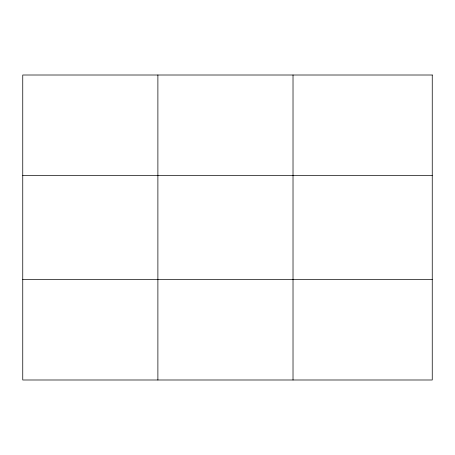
<?xml version="1.0" encoding="UTF-8"?>
<svg xmlns="http://www.w3.org/2000/svg" width="455" height="455" viewBox="0 0 455 455"><rect width="100%" height="100%" fill="white"/><g stroke="black" fill="none" stroke-linecap="round" stroke-linejoin="round"><path stroke-width="0.68" d="M157.885 75.007L157.885 379.993M293.02 75.007L293.02 379.993M22.75 175.653L432.25 175.653M22.75 279.347L432.25 279.347M432.25 75.007L432.25 379.993L22.75 379.993L22.75 75.007L432.25 75.007"/></g></svg>
